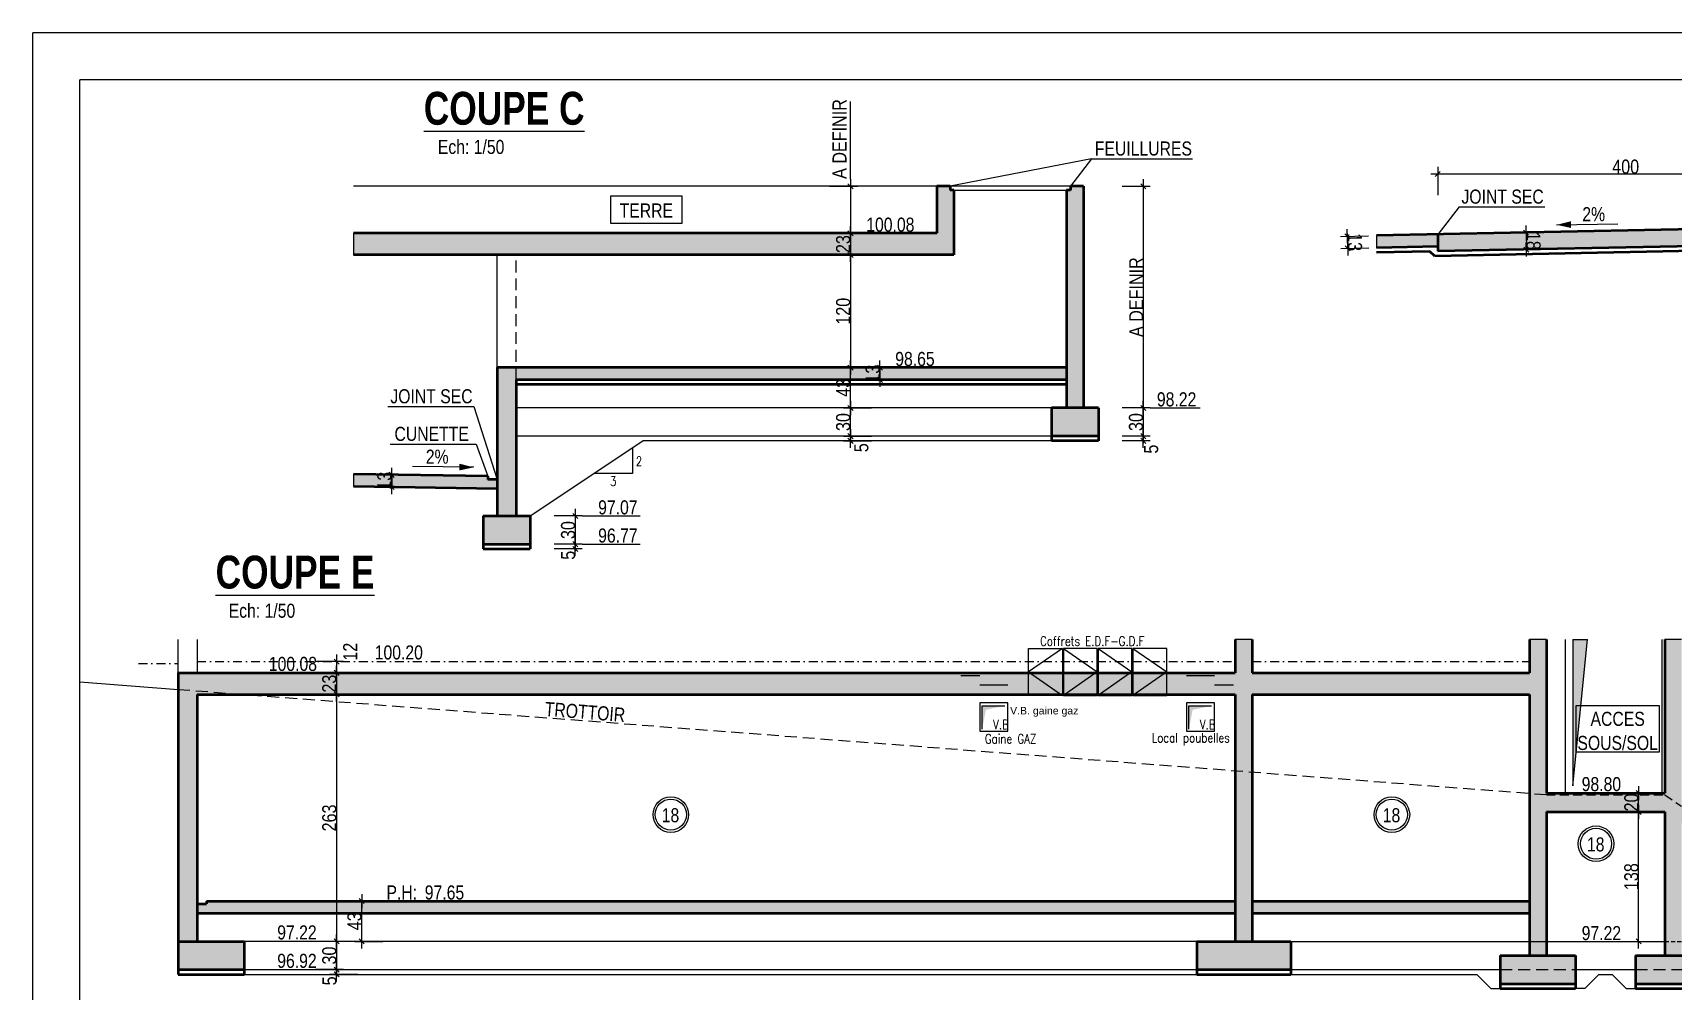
# Model space of a CAD drawing. Header units: centimetres. Extents: x 16433 to 114398, y -50094 to -12305.
# Drawn here: x 37832 to 39578, y -17877 to -16857 of the extents above; entities that cross this region are included whole.
import ezdxf
from ezdxf.enums import TextEntityAlignment as Align

# ---------------------------------------------------------------- set-up
doc = ezdxf.new("R2010")
doc.units = ezdxf.units.CM
doc.header["$LTSCALE"] = 0.5
doc.linetypes.add('CACHEX2', pattern=[19.05, 12.7, -6.35])
doc.linetypes.add('TIRETPT2', pattern=[12.7, 6.35, -3.175, 0, -3.175])
doc.layers.get('DEFPOINTS').update_dxf_attribs({"linetype": 'CONTINUOUS'})
for name, color, linetype in [('01_cote_gen', 4, 'CONTINUOUS'), ('01_linteaux', 2, 'CONTINUOUS'), ('01_poch_murs', 253, 'CONTINUOUS'), ('01_texte', 230, 'CONTINUOUS'), ('1TEXTE1', 7, 'CONTINUOUS'), ('3HACHURE_TEXTURE', 8, 'CONTINUOUS'), ('AA_COTES', 2, 'CONTINUOUS')]:
    doc.layers.add(name, color=color, linetype=linetype)
doc.layers.add('01_murs_coup', color=5, linetype='CONTINUOUS', lineweight=60)
doc.styles.add('51', font='arial.ttf', dxfattribs={"height": 10})
doc.styles.add('impact', font='impact.ttf')
doc.styles.add('MATTE_TXT', font='arial.ttf')
doc.styles.add('SIMPLEX1', font='SIMPLEX.shx', dxfattribs={"width": 0.8, "height": 10})
doc.styles.add('STYLE2', font='ARIALN.TTF')
doc.dimstyles.new('JB50', dxfattribs={"dimscale": 0.1, "dimtxt": 150, "dimasz": 15, "dimexe": 0.1, "dimexo": 0.1, "dimgap": 0.09, "dimtad": 1, "dimdec": 1, "dimdsep": 46, "dimtxsty": 'STYLE2', "dimblk1": 'BOND_G', "dimblk2": 'BOND_D', "dimsah": 1, "dimcen": 1.5, "dimdle": 0.01, "dimse1": 1, "dimse2": 1, "dimclrd": 4, "dimclre": 2, "dimclrt": 6, "dimazin": 2, "dimtfac": 2.333333, "dimtdec": 1, "dimtix": 1, "dimtmove": 2, "dimatfit": 3, "dimldrblk": 'BOND_G', "dimfxl": 1, "dimtolj": 1, "dimtzin": 0, "dimarcsym": 0})

# ---------------------------------------------------------------- blocks, each defined once
blk = doc.blocks.new('BOND_G')
at = {"layer": 'AA_COTES', "color": 0}
for p, q in [((0, -5), (0, 15)), ((5, 0), (-5, 0)), ((1.8, 1.8), (-1.8, -1.8))]:
    blk.add_line(p, q, dxfattribs=at)
blk = doc.blocks.new('BOND_D')
at = {"layer": 'AA_COTES', "color": 0}
for p, q in [((5, 0), (-5, 0)), ((-1.8, -1.8), (1.8, 1.8)), ((0, 5), (0, -15))]:
    blk.add_line(p, q, dxfattribs=at)
blk = doc.blocks.new('*D355')
at = {"layer": '01_cote_gen', "color": 4, "lineweight": -2, "transparency": 16777216}
blk.add_line((39329.1, -17007), (39726.1, -17007), dxfattribs=at)
at = {"layer": 'DEFPOINTS', "color": 0, "transparency": 16777216}
for p in [(39727.6, -17007), (39327.6, -17071.4), (39727.6, -17057.4)]:
    blk.add_point(p, dxfattribs=at)
at = {"layer": '01_cote_gen', "color": 4, "lineweight": -2, "transparency": 16777216, "xscale": 1.5, "yscale": 1.5, "zscale": 1.5, "rotation": 180}
blk.add_blockref('BOND_G', (39327.6, -17007), dxfattribs=at)
at = {"layer": '01_cote_gen', "color": 4, "lineweight": -2, "transparency": 16777216, "xscale": 1.5, "yscale": 1.5, "zscale": 1.5}
blk.add_blockref('BOND_D', (39727.6, -17007), dxfattribs=at)
at = {"layer": '01_cote_gen', "color": 6, "transparency": 16777216, "insert": (39527.6, -16999.3), "char_height": 15, "attachment_point": 5, "style": 'STYLE2'}
blk.add_mtext('\\A1;400', dxfattribs=at)
blk = doc.blocks.new('*D358')
at = {"layer": '01_cote_gen', "color": 4, "lineweight": -2, "transparency": 16777216}
for p, q in [((39231.5, -17071.8), (39231.5, -17070.3)), ((39231.5, -17073.3), (39231.8, -17086.3)), ((39231.8, -17087.8), (39231.8, -17089.3))]:
    blk.add_line(p, q, dxfattribs=at)
at = {"layer": 'DEFPOINTS', "color": 0, "transparency": 16777216}
for p in [(39286.1, -17072.2), (39231.8, -17086.3), (39286.4, -17085.2)]:
    blk.add_point(p, dxfattribs=at)
at = {"layer": '01_cote_gen', "color": 4, "lineweight": -2, "transparency": 16777216, "xscale": 1.5, "yscale": 1.5, "zscale": 1.5}
for name, p, rotation in [('BOND_G', (39231.5, -17073.3), 271.145762838193), ('BOND_D', (39231.8, -17086.3), 91.14576283819311)]:
    blk.add_blockref(name, p, dxfattribs=dict(at, rotation=rotation))
at = {"layer": '01_cote_gen', "color": 6, "transparency": 16777216, "insert": (39239.3, -17079.6), "char_height": 15, "attachment_point": 5, "rotation": 271.1458, "style": 'STYLE2'}
blk.add_mtext('\\A1;13', dxfattribs=at)
blk = doc.blocks.new('*D376')
at = {"layer": '01_cote_gen', "color": 4, "lineweight": -2, "transparency": 16777216}
blk.add_line((39421.6, -17071), (39421.9, -17086), dxfattribs=at)
at = {"layer": 'DEFPOINTS', "color": 0, "transparency": 16777216}
for p in [(39427.3, -17069.4), (39421.9, -17087.5), (39427.7, -17087.4)]:
    blk.add_point(p, dxfattribs=at)
at = {"layer": '01_cote_gen', "color": 4, "lineweight": -2, "transparency": 16777216, "xscale": 1.5, "yscale": 1.5, "zscale": 1.5}
for name, p, rotation in [('BOND_G', (39421.5, -17069.5), 91.14576283817694), ('BOND_D', (39421.9, -17087.5), 271.1457628381769)]:
    blk.add_blockref(name, p, dxfattribs=dict(at, rotation=rotation))
at = {"layer": '01_cote_gen', "color": 6, "transparency": 16777216, "insert": (39429.4, -17078.3), "char_height": 15, "attachment_point": 5, "rotation": 271.1458, "style": 'STYLE2'}
blk.add_mtext('\\A1;18', dxfattribs=at)
blk = doc.blocks.new('*D397')
at = {"layer": '01_cote_gen', "color": 4, "lineweight": -2, "transparency": 16777216}
blk.add_line((38155.7, -17539.7), (38155.7, -17559.7), dxfattribs=at)
at = {"layer": 'DEFPOINTS', "color": 0, "transparency": 16777216}
for p in [(38156.7, -17538.2), (38155.7, -17561.2), (38156.7, -17561.2)]:
    blk.add_point(p, dxfattribs=at)
at = {"layer": '01_cote_gen', "color": 4, "lineweight": -2, "transparency": 16777216, "xscale": 1.5, "yscale": 1.5, "zscale": 1.5}
for name, p, rotation in [('BOND_G', (38155.7, -17538.2), 90), ('BOND_D', (38155.7, -17561.2), 270)]:
    blk.add_blockref(name, p, dxfattribs=dict(at, rotation=rotation))
at = {"layer": '01_cote_gen', "color": 6, "transparency": 16777216, "insert": (38148, -17549.7), "char_height": 15, "attachment_point": 5, "rotation": 90, "style": 'STYLE2'}
blk.add_mtext('\\A1;23', dxfattribs=at)
blk = doc.blocks.new('*D398')
at = {"layer": '01_cote_gen', "color": 4, "lineweight": -2, "transparency": 16777216}
blk.add_line((38155.7, -17562.7), (38155.7, -17822.7), dxfattribs=at)
at = {"layer": 'DEFPOINTS', "color": 0, "transparency": 16777216}
for p in [(38177.3, -17561.2), (38155.7, -17824.2), (38165.2, -17824.2)]:
    blk.add_point(p, dxfattribs=at)
at = {"layer": '01_cote_gen', "color": 4, "lineweight": -2, "transparency": 16777216, "xscale": 1.5, "yscale": 1.5, "zscale": 1.5}
for name, p, rotation in [('BOND_G', (38155.7, -17561.2), 90), ('BOND_D', (38155.7, -17824.2), 270)]:
    blk.add_blockref(name, p, dxfattribs=dict(at, rotation=rotation))
at = {"layer": '01_cote_gen', "color": 6, "transparency": 16777216, "insert": (38148, -17692.7), "char_height": 15, "attachment_point": 5, "rotation": 90, "style": 'STYLE2'}
blk.add_mtext('\\A1;263', dxfattribs=at)
blk = doc.blocks.new('*D399')
at = {"layer": '01_cote_gen', "color": 4, "lineweight": -2, "transparency": 16777216}
blk.add_line((38155.7, -17825.7), (38155.7, -17852.7), dxfattribs=at)
at = {"layer": 'DEFPOINTS', "color": 0, "transparency": 16777216}
for p in [(38189.8, -17824.2), (38155.7, -17854.2), (38189.8, -17854.2)]:
    blk.add_point(p, dxfattribs=at)
at = {"layer": '01_cote_gen', "color": 4, "lineweight": -2, "transparency": 16777216, "xscale": 1.5, "yscale": 1.5, "zscale": 1.5}
for name, p, rotation in [('BOND_G', (38155.7, -17824.2), 90), ('BOND_D', (38155.7, -17854.2), 270)]:
    blk.add_blockref(name, p, dxfattribs=dict(at, rotation=rotation))
at = {"layer": '01_cote_gen', "color": 6, "transparency": 16777216, "insert": (38148, -17839.2), "char_height": 15, "attachment_point": 5, "rotation": 90, "style": 'STYLE2'}
blk.add_mtext('\\A1;30', dxfattribs=at)
blk = doc.blocks.new('*D400')
at = {"layer": '01_cote_gen', "color": 4, "lineweight": -2, "transparency": 16777216}
blk.add_line((38155.7, -17857.7), (38155.7, -17855.7), dxfattribs=at)
at = {"layer": 'DEFPOINTS', "color": 0, "transparency": 16777216}
for p in [(38155.7, -17854.2), (38180.8, -17854.2), (38180.8, -17859.2)]:
    blk.add_point(p, dxfattribs=at)
at = {"layer": '01_cote_gen', "color": 4, "lineweight": -2, "transparency": 16777216, "xscale": 1.5, "yscale": 1.5, "zscale": 1.5}
for name, p, rotation in [('BOND_D', (38155.7, -17854.2), 90), ('BOND_G', (38155.7, -17859.2), 270)]:
    blk.add_blockref(name, p, dxfattribs=dict(at, rotation=rotation))
at = {"layer": '01_cote_gen', "color": 6, "transparency": 16777216, "insert": (38148.1, -17866.2), "char_height": 15, "attachment_point": 5, "rotation": 90, "style": 'STYLE2'}
blk.add_mtext('\\A1;5', dxfattribs=at)
blk = doc.blocks.new('*D401')
at = {"layer": '01_cote_gen', "color": 4, "lineweight": -2, "transparency": 16777216}
blk.add_line((38155.7, -17527.7), (38155.7, -17536.7), dxfattribs=at)
at = {"layer": 'DEFPOINTS', "color": 0, "transparency": 16777216}
for p in [(38141.8, -17526.2), (38141.8, -17538.2), (38155.7, -17538.2)]:
    blk.add_point(p, dxfattribs=at)
at = {"layer": '01_cote_gen', "color": 4, "lineweight": -2, "transparency": 16777216, "xscale": 1.5, "yscale": 1.5, "zscale": 1.5}
for name, p, rotation in [('BOND_G', (38155.7, -17526.2), 90), ('BOND_D', (38155.7, -17538.2), 270)]:
    blk.add_blockref(name, p, dxfattribs=dict(at, rotation=rotation))
at = {"layer": '01_cote_gen', "color": 6, "transparency": 16777216, "insert": (38170.2, -17515.7), "char_height": 15, "attachment_point": 5, "rotation": 90, "style": 'STYLE2'}
blk.add_mtext('\\A1;12', dxfattribs=at)
blk = doc.blocks.new('*D402')
at = {"layer": '01_cote_gen', "color": 4, "lineweight": -2, "transparency": 16777216}
blk.add_line((38182.5, -17822.7), (38182.5, -17782.7), dxfattribs=at)
at = {"layer": 'DEFPOINTS', "color": 0, "transparency": 16777216}
for p in [(38182.5, -17781.2), (38185.8, -17781.2), (38185.8, -17824.2)]:
    blk.add_point(p, dxfattribs=at)
at = {"layer": '01_cote_gen', "color": 4, "lineweight": -2, "transparency": 16777216, "xscale": 1.5, "yscale": 1.5, "zscale": 1.5}
for name, p, rotation in [('BOND_D', (38182.5, -17781.2), 90), ('BOND_G', (38182.5, -17824.2), 270)]:
    blk.add_blockref(name, p, dxfattribs=dict(at, rotation=rotation))
at = {"layer": '01_cote_gen', "color": 6, "transparency": 16777216, "insert": (38174.8, -17802.7), "char_height": 15, "attachment_point": 5, "rotation": 90, "style": 'STYLE2'}
blk.add_mtext('\\A1;43', dxfattribs=at)
blk = doc.blocks.new('*D403')
at = {"layer": '01_cote_gen', "color": 4, "lineweight": -2, "transparency": 16777216}
blk.add_line((39541.4, -17822.7), (39541.4, -17687.7), dxfattribs=at)
at = {"layer": 'DEFPOINTS', "color": 0, "transparency": 16777216}
for p in [(39525.2, -17686.2), (39541.4, -17686.2), (39515.9, -17824.2)]:
    blk.add_point(p, dxfattribs=at)
at = {"layer": '01_cote_gen', "color": 4, "lineweight": -2, "transparency": 16777216, "xscale": 1.5, "yscale": 1.5, "zscale": 1.5}
for name, p, rotation in [('BOND_D', (39541.4, -17686.2), 90), ('BOND_G', (39541.4, -17824.2), 270)]:
    blk.add_blockref(name, p, dxfattribs=dict(at, rotation=rotation))
at = {"layer": '01_cote_gen', "color": 6, "transparency": 16777216, "insert": (39533.7, -17755.2), "char_height": 15, "attachment_point": 5, "rotation": 90, "style": 'STYLE2'}
blk.add_mtext('\\A1;138', dxfattribs=at)
blk = doc.blocks.new('*D404')
at = {"layer": '01_cote_gen', "color": 4, "lineweight": -2, "transparency": 16777216}
blk.add_line((39541.4, -17684.7), (39541.4, -17667.7), dxfattribs=at)
at = {"layer": 'DEFPOINTS', "color": 0, "transparency": 16777216}
for p in [(39541.4, -17666.2), (39563.9, -17666.2), (39563.9, -17686.2)]:
    blk.add_point(p, dxfattribs=at)
at = {"layer": '01_cote_gen', "color": 4, "lineweight": -2, "transparency": 16777216, "xscale": 1.5, "yscale": 1.5, "zscale": 1.5}
for name, p, rotation in [('BOND_D', (39541.4, -17666.2), 90), ('BOND_G', (39541.4, -17686.2), 270)]:
    blk.add_blockref(name, p, dxfattribs=dict(at, rotation=rotation))
at = {"layer": '01_cote_gen', "color": 6, "transparency": 16777216, "insert": (39533.7, -17676.2), "char_height": 15, "attachment_point": 5, "rotation": 90, "style": 'STYLE2'}
blk.add_mtext('\\A1;20', dxfattribs=at)
blk = doc.blocks.new('*D411')
at = {"layer": '01_cote_gen', "color": 4, "lineweight": -2, "transparency": 16777216}
for p, q in [((38214.4, -17327.4), (38214.2, -17340.3)), ((38214.4, -17325.9), (38214.4, -17324.4)), ((38214.1, -17341.8), (38214.1, -17343.3))]:
    blk.add_line(p, q, dxfattribs=at)
at = {"layer": 'DEFPOINTS', "color": 0, "transparency": 16777216}
for p in [(38209.7, -17327.3), (38209.5, -17340.3), (38214.2, -17340.3)]:
    blk.add_point(p, dxfattribs=at)
at = {"layer": '01_cote_gen', "color": 4, "lineweight": -2, "transparency": 16777216, "xscale": 1.5, "yscale": 1.5, "zscale": 1.5}
for name, p, rotation in [('BOND_D', (38214.2, -17340.3), 89.0972321282251), ('BOND_G', (38214.4, -17327.4), 269.0972321282251)]:
    blk.add_blockref(name, p, dxfattribs=dict(at, rotation=rotation))
at = {"layer": '01_cote_gen', "color": 6, "transparency": 16777216, "insert": (38206.6, -17333.7), "char_height": 15, "attachment_point": 5, "rotation": 89.0972, "style": 'STYLE2'}
blk.add_mtext('\\A1;13', dxfattribs=at)
blk = doc.blocks.new('*D412')
at = {"layer": '01_cote_gen', "color": 4, "lineweight": -2, "transparency": 16777216}
blk.add_line((38409.7, -17372.7), (38409.7, -17399.7), dxfattribs=at)
at = {"layer": 'DEFPOINTS', "color": 0, "transparency": 16777216}
for p in [(38361.6, -17371.2), (38361.6, -17401.2), (38409.7, -17401.2)]:
    blk.add_point(p, dxfattribs=at)
at = {"layer": '01_cote_gen', "color": 4, "lineweight": -2, "transparency": 16777216, "xscale": 1.5, "yscale": 1.5, "zscale": 1.5}
for name, p, rotation in [('BOND_G', (38409.7, -17371.2), 90), ('BOND_D', (38409.7, -17401.2), 270)]:
    blk.add_blockref(name, p, dxfattribs=dict(at, rotation=rotation))
at = {"layer": '01_cote_gen', "color": 6, "transparency": 16777216, "insert": (38402.1, -17386.2), "char_height": 15, "attachment_point": 5, "rotation": 90, "style": 'STYLE2'}
blk.add_mtext('\\A1;30', dxfattribs=at)
blk = doc.blocks.new('*D413')
at = {"layer": '01_cote_gen', "color": 4, "lineweight": -2, "transparency": 16777216}
blk.add_line((38409.7, -17402.7), (38409.7, -17404.7), dxfattribs=at)
at = {"layer": 'DEFPOINTS', "color": 0, "transparency": 16777216}
for p in [(38349, -17401.2), (38349, -17406.2), (38409.7, -17406.2)]:
    blk.add_point(p, dxfattribs=at)
at = {"layer": '01_cote_gen', "color": 4, "lineweight": -2, "transparency": 16777216, "xscale": 1.5, "yscale": 1.5, "zscale": 1.5}
for name, p, rotation in [('BOND_G', (38409.7, -17401.2), 90), ('BOND_D', (38409.7, -17406.2), 270)]:
    blk.add_blockref(name, p, dxfattribs=dict(at, rotation=rotation))
at = {"layer": '01_cote_gen', "color": 6, "transparency": 16777216, "insert": (38402.1, -17413), "char_height": 15, "attachment_point": 5, "rotation": 90, "style": 'STYLE2'}
blk.add_mtext('\\A1;5', dxfattribs=at)
blk = doc.blocks.new('*D414')
at = {"layer": '01_cote_gen', "color": 4, "lineweight": -2, "transparency": 16777216}
blk.add_line((38702.6, -17021.7), (38702.6, -17068.7), dxfattribs=at)
at = {"layer": 'DEFPOINTS', "color": 0, "transparency": 16777216}
for p in [(38746.4, -17020.2), (38702.6, -17070.2), (38746.4, -17070.2)]:
    blk.add_point(p, dxfattribs=at)
at = {"layer": '01_cote_gen', "color": 4, "lineweight": -2, "transparency": 16777216, "xscale": 1.5, "yscale": 1.5, "zscale": 1.5}
for name, p, rotation in [('BOND_G', (38702.6, -17020.2), 90), ('BOND_D', (38702.6, -17070.2), 270)]:
    blk.add_blockref(name, p, dxfattribs=dict(at, rotation=rotation))
at = {"layer": '01_cote_gen', "color": 6, "transparency": 16777216, "insert": (38690.9, -16969.8), "char_height": 15, "attachment_point": 5, "rotation": 90, "style": 'STYLE2'}
blk.add_mtext('\\A1;A DEFINIR', dxfattribs=at)
blk = doc.blocks.new('*D415')
at = {"layer": '01_cote_gen', "color": 4, "lineweight": -2, "transparency": 16777216}
blk.add_line((38702.6, -17071.7), (38702.6, -17091.7), dxfattribs=at)
at = {"layer": 'DEFPOINTS', "color": 0, "transparency": 16777216}
for p in [(38698.3, -17070.2), (38698.3, -17093.2), (38702.6, -17093.2)]:
    blk.add_point(p, dxfattribs=at)
at = {"layer": '01_cote_gen', "color": 4, "lineweight": -2, "transparency": 16777216, "xscale": 1.5, "yscale": 1.5, "zscale": 1.5}
for name, p, rotation in [('BOND_G', (38702.6, -17070.2), 90), ('BOND_D', (38702.6, -17093.2), 270)]:
    blk.add_blockref(name, p, dxfattribs=dict(at, rotation=rotation))
at = {"layer": '01_cote_gen', "color": 6, "transparency": 16777216, "insert": (38694.9, -17081.7), "char_height": 15, "attachment_point": 5, "rotation": 90, "style": 'STYLE2'}
blk.add_mtext('\\A1;23', dxfattribs=at)
blk = doc.blocks.new('*D416')
at = {"layer": '01_cote_gen', "color": 4, "lineweight": -2, "transparency": 16777216}
blk.add_line((38702.6, -17094.7), (38702.6, -17211.7), dxfattribs=at)
at = {"layer": 'DEFPOINTS', "color": 0, "transparency": 16777216}
for p in [(38686.3, -17093.2), (38698.3, -17213.2), (38702.6, -17213.2)]:
    blk.add_point(p, dxfattribs=at)
at = {"layer": '01_cote_gen', "color": 4, "lineweight": -2, "transparency": 16777216, "xscale": 1.5, "yscale": 1.5, "zscale": 1.5}
for name, p, rotation in [('BOND_G', (38702.6, -17093.2), 90), ('BOND_D', (38702.6, -17213.2), 270)]:
    blk.add_blockref(name, p, dxfattribs=dict(at, rotation=rotation))
at = {"layer": '01_cote_gen', "color": 6, "transparency": 16777216, "insert": (38694.9, -17153.2), "char_height": 15, "attachment_point": 5, "rotation": 90, "style": 'STYLE2'}
blk.add_mtext('\\A1;120', dxfattribs=at)
blk = doc.blocks.new('*D417')
at = {"layer": '01_cote_gen', "color": 4, "lineweight": -2, "transparency": 16777216}
for p, q in [((38733.9, -17211.7), (38733.9, -17210.2)), ((38733.9, -17213.2), (38733.9, -17226.2)), ((38733.9, -17227.7), (38733.9, -17229.2))]:
    blk.add_line(p, q, dxfattribs=at)
at = {"layer": 'DEFPOINTS', "color": 0, "transparency": 16777216}
for p in [(38711.4, -17213.2), (38711.4, -17226.2), (38733.9, -17226.2)]:
    blk.add_point(p, dxfattribs=at)
at = {"layer": '01_cote_gen', "color": 4, "lineweight": -2, "transparency": 16777216, "xscale": 1.5, "yscale": 1.5, "zscale": 1.5}
for name, p, rotation in [('BOND_G', (38733.9, -17213.2), 270), ('BOND_D', (38733.9, -17226.2), 90)]:
    blk.add_blockref(name, p, dxfattribs=dict(at, rotation=rotation))
at = {"layer": '01_cote_gen', "color": 6, "transparency": 16777216, "insert": (38726.3, -17219.7), "char_height": 15, "attachment_point": 5, "rotation": 90, "style": 'STYLE2'}
blk.add_mtext('\\A1;13', dxfattribs=at)
blk = doc.blocks.new('*D418')
at = {"layer": '01_cote_gen', "color": 4, "lineweight": -2, "transparency": 16777216}
blk.add_line((39014.2, -17021.7), (39014.2, -17254.7), dxfattribs=at)
at = {"layer": 'DEFPOINTS', "color": 0, "transparency": 16777216}
for p in [(38950.6, -17020.2), (38950.6, -17256.2), (39014.2, -17256.2)]:
    blk.add_point(p, dxfattribs=at)
at = {"layer": '01_cote_gen', "color": 4, "lineweight": -2, "transparency": 16777216, "xscale": 1.5, "yscale": 1.5, "zscale": 1.5}
for name, p, rotation in [('BOND_G', (39014.2, -17020.2), 90), ('BOND_D', (39014.2, -17256.2), 270)]:
    blk.add_blockref(name, p, dxfattribs=dict(at, rotation=rotation))
at = {"layer": '01_cote_gen', "color": 6, "transparency": 16777216, "insert": (39006.7, -17138.2), "char_height": 15, "attachment_point": 5, "rotation": 90, "style": 'STYLE2'}
blk.add_mtext('\\A1;A DEFINIR', dxfattribs=at)
blk = doc.blocks.new('*D470')
at = {"layer": '01_poch_murs', "color": 4, "lineweight": -2, "transparency": 16777216}
blk.add_line((38702.6, -17284.7), (38702.6, -17257.7), dxfattribs=at)
at = {"layer": 'DEFPOINTS', "color": 0, "transparency": 16777216}
for p in [(38702.6, -17256.2), (38710.9, -17256.2), (38710.9, -17286.2)]:
    blk.add_point(p, dxfattribs=at)
at = {"layer": '01_poch_murs', "color": 4, "lineweight": -2, "transparency": 16777216, "xscale": 1.5, "yscale": 1.5, "zscale": 1.5}
for name, p, rotation in [('BOND_D', (38702.6, -17256.2), 90), ('BOND_G', (38702.6, -17286.2), 270)]:
    blk.add_blockref(name, p, dxfattribs=dict(at, rotation=rotation))
at = {"layer": '01_poch_murs', "color": 6, "transparency": 16777216, "insert": (38694.9, -17271.2), "char_height": 15, "attachment_point": 5, "rotation": 90, "style": 'STYLE2'}
blk.add_mtext('\\A1;30', dxfattribs=at)
blk = doc.blocks.new('*D471')
at = {"layer": '01_poch_murs', "color": 4, "lineweight": -2, "transparency": 16777216}
blk.add_line((38702.6, -17254.7), (38702.6, -17214.7), dxfattribs=at)
at = {"layer": 'DEFPOINTS', "color": 0, "transparency": 16777216}
for p in [(38702.6, -17213.2), (38713.4, -17213.2), (38710.1, -17256.2)]:
    blk.add_point(p, dxfattribs=at)
at = {"layer": '01_poch_murs', "color": 4, "lineweight": -2, "transparency": 16777216, "xscale": 1.5, "yscale": 1.5, "zscale": 1.5}
for name, p, rotation in [('BOND_D', (38702.6, -17213.2), 90), ('BOND_G', (38702.6, -17256.2), 270)]:
    blk.add_blockref(name, p, dxfattribs=dict(at, rotation=rotation))
at = {"layer": '01_poch_murs', "color": 6, "transparency": 16777216, "insert": (38694.9, -17234.7), "char_height": 15, "attachment_point": 5, "rotation": 90, "style": 'STYLE2'}
blk.add_mtext('\\A1;43', dxfattribs=at)
blk = doc.blocks.new('*D472')
at = {"layer": '01_poch_murs', "color": 4, "lineweight": -2, "transparency": 16777216}
blk.add_line((38702.6, -17289.7), (38702.6, -17287.7), dxfattribs=at)
at = {"layer": 'DEFPOINTS', "color": 0, "transparency": 16777216}
for p in [(38702.6, -17286.2), (38710.1, -17286.2), (38710.2, -17291.2)]:
    blk.add_point(p, dxfattribs=at)
at = {"layer": '01_poch_murs', "color": 4, "lineweight": -2, "transparency": 16777216, "xscale": 1.5, "yscale": 1.5, "zscale": 1.5}
for name, p, rotation in [('BOND_D', (38702.6, -17286.2), 90), ('BOND_G', (38702.6, -17291.2), 270)]:
    blk.add_blockref(name, p, dxfattribs=dict(at, rotation=rotation))
at = {"layer": '01_poch_murs', "color": 6, "transparency": 16777216, "insert": (38714.2, -17298.5), "char_height": 15, "attachment_point": 5, "rotation": 90, "style": 'STYLE2'}
blk.add_mtext('\\A1;5', dxfattribs=at)
blk = doc.blocks.new('*D473')
at = {"layer": '01_poch_murs', "color": 4, "lineweight": -2, "transparency": 16777216}
blk.add_line((39014.2, -17257.7), (39014.2, -17284.7), dxfattribs=at)
at = {"layer": 'DEFPOINTS', "color": 0, "transparency": 16777216}
for p in [(38991.7, -17256.2), (38966.6, -17286.2), (39014.2, -17286.2)]:
    blk.add_point(p, dxfattribs=at)
at = {"layer": '01_poch_murs', "color": 4, "lineweight": -2, "transparency": 16777216, "xscale": 1.5, "yscale": 1.5, "zscale": 1.5}
for name, p, rotation in [('BOND_G', (39014.2, -17256.2), 90), ('BOND_D', (39014.2, -17286.2), 270)]:
    blk.add_blockref(name, p, dxfattribs=dict(at, rotation=rotation))
at = {"layer": '01_poch_murs', "color": 6, "transparency": 16777216, "insert": (39006.5, -17271.2), "char_height": 15, "attachment_point": 5, "rotation": 90, "style": 'STYLE2'}
blk.add_mtext('\\A1;30', dxfattribs=at)
blk = doc.blocks.new('*D474')
at = {"layer": '01_poch_murs', "color": 4, "lineweight": -2, "transparency": 16777216}
blk.add_line((39014.2, -17287.7), (39014.2, -17289.7), dxfattribs=at)
at = {"layer": 'DEFPOINTS', "color": 0, "transparency": 16777216}
for p in [(38966.6, -17286.2), (38966.6, -17291.2), (39014.2, -17291.2)]:
    blk.add_point(p, dxfattribs=at)
at = {"layer": '01_poch_murs', "color": 4, "lineweight": -2, "transparency": 16777216, "xscale": 1.5, "yscale": 1.5, "zscale": 1.5}
for name, p, rotation in [('BOND_G', (39014.2, -17286.2), 90), ('BOND_D', (39014.2, -17291.2), 270)]:
    blk.add_blockref(name, p, dxfattribs=dict(at, rotation=rotation))
at = {"layer": '01_poch_murs', "color": 6, "transparency": 16777216, "insert": (39022.6, -17300), "char_height": 15, "attachment_point": 5, "rotation": 90, "style": 'STYLE2'}
blk.add_mtext('\\A1;5', dxfattribs=at)

msp = doc.modelspace()

# ---------------------------------------------------------------- hatches: boundary and pattern name
at = {"layer": '01_poch_murs'}
h = msp.add_hatch(color=256, dxfattribs=at)
h.dxf.hatch_style = 1
h.paths.add_polyline_path([(38812.639, -17024.162), (38808.639, -17024.162), (38808.639, -17020.162), (38794.639, -17020.162), (38794.639, -17070.162), (38173.675, -17070.162), (38173.675, -17093.162), (38812.639, -17093.162)])
h.paths.add_polyline_path([(38932.639, -17213.162), (38346.639, -17213.162), (38346.639, -17226.162), (38932.639, -17226.162)])
h.paths.add_polyline_path([(38950.639, -17020.162), (38936.639, -17020.162), (38936.639, -17024.162), (38932.639, -17024.162), (38932.639, -17256.162), (38950.639, -17256.162)])
h.paths.add_polyline_path([(38966.639, -17256.162), (38916.639, -17256.162), (38916.639, -17286.162), (38966.639, -17286.162)])
h.paths.add_polyline_path([(38346.639, -17226.162), (38346.639, -17213.162), (38326.639, -17213.162), (38326.639, -17371.162), (38346.639, -17371.162)])
h.paths.add_polyline_path([(38361.639, -17371.162), (38311.639, -17371.162), (38311.639, -17401.162), (38361.639, -17401.162)])
h.paths.add_polyline_path([(38326.639, -17332.162), (38316.639, -17332.162), (38316.639, -17328.962), (38173.675, -17326.709), (38173.675, -17339.711), (38326.639, -17342.121)])
h.paths.add_polyline_path([(38221.914, -17347.79), (38222.333, -17321.18), (38191.109, -17320.688), (38190.69, -17347.298)], flags=9)
h = msp.add_hatch(color=256, dxfattribs=at)
h.dxf.hatch_style = 1
h.paths.add_polyline_path([(39327.649, -17071.356), (39262.267, -17072.663), (39262.527, -17085.661), (39327.649, -17084.358)])
h.paths.add_polyline_path([(39692.649, -17068.056), (39688.649, -17068.136), (39688.649, -17064.136), (39327.649, -17071.356), (39327.649, -17084.358), (39327.649, -17089.356), (39677.649, -17082.356), (39677.649, -17099.06), (39727.649, -17099.06), (39727.649, -17263.356), (39697.649, -17263.356), (39697.649, -17293.356), (40578.649, -17293.356), (40578.649, -17263.356), (40548.649, -17263.356), (40548.649, -17067.006), (40948.649, -17060.015), (40948.649, -17042.015), (40487.649, -17050.072), (40487.649, -17054.142), (40483.649, -17054.142), (40483.649, -17068.142), (40528.649, -17067.356), (40528.649, -17263.356), (39747.649, -17263.356), (39747.649, -17081.006), (40383.649, -17069.89), (40383.649, -17055.89), (40379.649, -17055.89), (40379.649, -17051.96), (39727.649, -17063.356), (39716.649, -17063.576), (39716.649, -17067.576), (39712.649, -17067.656), (39712.649, -17084.06), (39692.649, -17084.06)])
h = msp.add_hatch(color=256, dxfattribs=at)
h.dxf.hatch_style = 1
h.paths.add_polyline_path([(39443.157, -17502.766), (39425.157, -17502.766), (39425.157, -17538.205), (39130.157, -17538.205), (39130.157, -17502.766), (39112.157, -17502.766), (39112.157, -17538.205), (37987.157, -17538.205), (37987.157, -17824.205), (38007.157, -17824.205), (38007.157, -17561.205), (39112.157, -17561.205), (39112.157, -17824.205), (39130.157, -17824.205), (39130.157, -17561.205), (39425.157, -17561.205), (39425.157, -17839.205), (39443.157, -17839.205), (39443.157, -17686.205), (39569.157, -17686.205), (39569.157, -17839.205), (39587.157, -17839.205), (39587.157, -17502.766), (39569.157, -17502.766), (39569.157, -17666.205), (39443.157, -17666.205)])
h.paths.add_polyline_path([(39112.157, -17781.205), (38017.157, -17781.205), (38017.157, -17784.205), (38007.157, -17784.205), (38007.157, -17794.205), (39112.157, -17794.205)], flags=17)
h.paths.add_polyline_path([(38057.157, -17824.205), (37987.157, -17824.205), (37987.157, -17854.205), (38057.157, -17854.205)])
h.paths.add_polyline_path([(39171.157, -17824.205), (39071.157, -17824.205), (39071.157, -17854.205), (39171.157, -17854.205)])
h.paths.add_polyline_path([(39425.157, -17781.205), (39130.157, -17781.205), (39130.157, -17794.205), (39425.157, -17794.205)], flags=17)
h.paths.add_polyline_path([(39977.157, -17680.205), (39587.157, -17680.205), (39587.157, -17698.205), (39977.157, -17698.205)])
h.paths.add_polyline_path([(39997.157, -17766.205), (39927.157, -17766.205), (39927.157, -17796.205), (39997.157, -17796.205)])
h.paths.add_polyline_path([(39997.157, -17502.766), (39977.157, -17502.766), (39977.157, -17766.205), (39997.157, -17766.205)])
h.paths.add_polyline_path([(39618.157, -17839.205), (39538.157, -17839.205), (39538.157, -17869.205), (39618.157, -17869.205)])
h.paths.add_polyline_path([(39474.157, -17839.205), (39394.157, -17839.205), (39394.157, -17869.205), (39474.157, -17869.205)])

# ---------------------------------------------------------------- linework, layer by layer
at = {"layer": '01_cote_gen'}
for p, q in [((47895.797, -16856.715), (37832.394, -16856.715)), ((37832.394, -19571.715), (37832.394, -16856.715)), ((39425.157, -17824.205), (39443.157, -17824.205))]:
    msp.add_line(p, q, dxfattribs=at)
at = {"layer": '01_linteaux'}
for p, q in [((38794.639, -17020.162), (38173.675, -17020.162)), ((38936.639, -17020.162), (38808.639, -17020.162)), ((38812.639, -17024.162), (38932.639, -17024.162)), ((38326.639, -17213.162), (38326.639, -17093.162)), ((38916.639, -17256.162), (38346.639, -17256.162)), ((38916.639, -17286.162), (38346.639, -17286.162)), ((38361.639, -17371.162), (38481.639, -17291.162)), ((38916.639, -17291.162), (38481.639, -17291.162)), ((37987.157, -17538.205), (37987.157, -17502.766)), ((38007.157, -17502.766), (38007.157, -17538.205)), ((39463.157, -17502.766), (39463.157, -17666.205)), ((39566.157, -17502.766), (39566.157, -17666.205)), ((38892.157, -17512.205), (38928.157, -17512.205)), ((38892.157, -17562.205), (38892.157, -17512.205)), ((38928.157, -17512.205), (38892.157, -17537.205)), ((38928.157, -17512.205), (38928.157, -17562.205)), ((38965.157, -17512.205), (38929.157, -17512.205)), ((38929.157, -17512.205), (38929.157, -17562.205)), ((38929.157, -17512.205), (38965.157, -17537.205)), ((38965.157, -17562.205), (38965.157, -17512.205)), ((39002.157, -17512.205), (38966.157, -17512.205)), ((38966.157, -17512.205), (38966.157, -17562.205)), ((38966.157, -17512.205), (39002.157, -17537.205)), ((39002.157, -17562.205), (39002.157, -17512.205)), ((39039.157, -17512.205), (39003.157, -17512.205)), ((39003.157, -17512.205), (39003.157, -17562.205)), ((39003.157, -17512.205), (39039.157, -17537.205)), ((39039.157, -17562.205), (39039.157, -17512.205)), ((38892.157, -17537.205), (38928.157, -17562.205)), ((38965.157, -17537.205), (38929.157, -17562.205)), ((39002.157, -17537.205), (38966.157, -17562.205)), ((39039.157, -17537.205), (39003.157, -17562.205)), ((37987.157, -17556.142), (37882.394, -17548.079)), ((38928.157, -17562.205), (38892.157, -17562.205)), ((38929.157, -17562.205), (38965.157, -17562.205)), ((38966.157, -17562.205), (39002.157, -17562.205)), ((39003.157, -17562.205), (39039.157, -17562.205)), ((38870.157, -17570.205), (38840.157, -17570.205)), ((38840.157, -17570.205), (38840.157, -17600.205)), ((38870.157, -17600.205), (38870.157, -17570.205)), ((39090.157, -17570.205), (39060.157, -17570.205)), ((39060.157, -17570.205), (39060.157, -17600.205)), ((39090.157, -17600.205), (39090.157, -17570.205)), ((38840.157, -17600.205), (38870.157, -17600.205)), ((39060.157, -17600.205), (39090.157, -17600.205)), ((39071.157, -17824.205), (38057.157, -17824.205)), ((39171.157, -17824.205), (39425.157, -17824.205)), ((39443.157, -17824.205), (39569.157, -17824.205)), ((38057.157, -17854.205), (39071.157, -17854.205)), ((39171.157, -17854.205), (39394.157, -17854.205)), ((39474.157, -17854.205), (39538.157, -17854.205)), ((38057.157, -17859.205), (39071.157, -17859.205)), ((39171.157, -17859.205), (39369.157, -17859.205)), ((39384.157, -17874.205), (39369.157, -17859.205)), ((39384.157, -17874.205), (39394.157, -17874.205)), ((39484.157, -17874.205), (39474.157, -17874.205)), ((39484.157, -17874.205), (39499.157, -17859.205)), ((39499.157, -17859.205), (39513.157, -17859.205)), ((39528.157, -17874.205), (39513.157, -17859.205)), ((39528.157, -17874.205), (39538.157, -17874.205))]:
    msp.add_line(p, q, dxfattribs=at)
at = {"layer": '01_linteaux', "linetype": 'CACHEX2', "ltscale": 2}
for p, q in [((38346.639, -17226.162), (38346.639, -17093.162)), ((39443.157, -17668.205), (37987.157, -17556.142)), ((39394.157, -17854.205), (39474.157, -17854.205)), ((39538.157, -17854.205), (39618.157, -17854.205))]:
    msp.add_line(p, q, dxfattribs=at)
at = {"layer": '01_linteaux', "linetype": 'TIRETPT2', "ltscale": 3}
for p, q in [((38007.157, -17526.205), (39112.157, -17526.205)), ((39130.157, -17526.205), (39425.157, -17526.205)), ((37944.762, -17528.205), (37987.157, -17528.205))]:
    msp.add_line(p, q, dxfattribs=at)
at = {"layer": '01_linteaux', "linetype": 'CACHEX2', "ltscale": 1.5}
for p, q in [((39443.157, -17668.205), (39569.157, -17668.205)), ((39569.157, -17668.205), (39587.157, -17680.205))]:
    msp.add_line(p, q, dxfattribs=at)
at = {"layer": '01_linteaux', "linetype": 'CACHEX2', "ltscale": 0.7}
msp.add_line((39569.157, -17824.205), (39587.157, -17824.205), dxfattribs=at)
at = {"layer": '01_murs_coup', "linetype": 'Continuous', "lineweight": 50}
for p, q in [((38794.639, -17020.162), (38794.639, -17070.162)), ((38808.639, -17020.162), (38794.639, -17020.162)), ((38808.639, -17020.162), (38808.639, -17024.162)), ((38936.639, -17020.162), (38936.639, -17024.162)), ((38950.639, -17020.162), (38936.639, -17020.162)), ((38950.639, -17020.162), (38950.639, -17256.162)), ((38812.639, -17024.162), (38808.639, -17024.162)), ((38812.639, -17024.162), (38812.639, -17093.162)), ((38932.639, -17024.162), (38932.639, -17256.162)), ((38936.639, -17024.162), (38932.639, -17024.162)), ((38794.639, -17070.162), (38173.675, -17070.162)), ((39688.649, -17064.136), (39262.267, -17072.663)), ((39327.649, -17071.356), (39327.649, -17089.356)), ((39327.649, -17084.358), (39262.267, -17085.666)), ((39319.064, -17089.531), (39262.367, -17090.665)), ((39324.557, -17094.418), (39319.064, -17089.531)), ((39661.619, -17087.677), (39324.557, -17094.418)), ((39677.649, -17082.356), (39327.649, -17089.356)), ((38812.639, -17093.162), (38173.675, -17093.162)), ((38326.639, -17213.162), (38326.639, -17371.162)), ((38932.639, -17213.162), (38326.639, -17213.162)), ((38346.639, -17226.162), (38346.639, -17371.162)), ((38932.639, -17226.162), (38346.639, -17226.162)), ((38932.639, -17231.162), (38346.639, -17231.162)), ((38916.639, -17256.162), (38916.639, -17291.162)), ((38966.639, -17256.162), (38916.639, -17256.162)), ((38966.639, -17256.162), (38966.639, -17291.162)), ((38966.639, -17286.162), (38916.639, -17286.162)), ((38966.639, -17291.162), (38916.639, -17291.162)), ((38316.639, -17328.962), (38173.675, -17326.709)), ((38316.639, -17328.962), (38316.639, -17332.162)), ((38326.639, -17332.162), (38316.639, -17332.162)), ((38326.639, -17342.121), (38173.675, -17339.711)), ((38311.639, -17371.162), (38311.639, -17406.162)), ((38311.639, -17371.162), (38361.639, -17371.162)), ((38361.639, -17371.162), (38361.639, -17406.162)), ((38311.639, -17401.162), (38361.639, -17401.162)), ((38311.639, -17406.162), (38361.639, -17406.162)), ((39112.157, -17502.766), (39112.157, -17538.205)), ((39130.157, -17502.766), (39130.157, -17538.205)), ((39425.157, -17502.766), (39425.157, -17538.205)), ((39443.157, -17502.766), (39443.157, -17666.205)), ((39569.157, -17502.766), (39569.157, -17666.205)), ((37987.157, -17538.205), (37987.157, -17859.205)), ((37987.157, -17538.205), (39112.157, -17538.205)), ((39130.157, -17538.205), (39425.157, -17538.205)), ((38007.157, -17561.205), (39112.157, -17561.205)), ((38007.157, -17561.205), (38007.157, -17824.205)), ((39112.157, -17561.205), (39112.157, -17824.205)), ((39130.157, -17561.205), (39130.157, -17824.205)), ((39130.157, -17561.205), (39425.157, -17561.205)), ((39425.157, -17561.205), (39425.157, -17839.205)), ((39443.157, -17666.205), (39569.157, -17666.205)), ((39443.157, -17686.205), (39569.157, -17686.205)), ((39443.157, -17686.205), (39443.157, -17839.205)), ((39569.157, -17686.205), (39569.157, -17839.205)), ((38007.157, -17784.205), (38017.157, -17784.205)), ((38017.157, -17781.205), (39112.157, -17781.205)), ((38017.157, -17781.205), (38017.157, -17784.205)), ((39130.157, -17781.205), (39425.157, -17781.205)), ((38007.157, -17794.205), (39112.157, -17794.205)), ((39130.157, -17794.205), (39425.157, -17794.205)), ((37987.157, -17824.205), (38057.157, -17824.205)), ((38057.157, -17824.205), (38057.157, -17859.205)), ((39071.157, -17824.205), (39171.157, -17824.205)), ((39071.157, -17824.205), (39071.157, -17859.205)), ((39171.157, -17824.205), (39171.157, -17859.205)), ((39394.157, -17839.205), (39474.157, -17839.205)), ((39394.157, -17839.205), (39394.157, -17874.205)), ((39474.157, -17839.205), (39474.157, -17874.205)), ((39538.157, -17839.205), (39538.157, -17874.205)), ((39538.157, -17839.205), (39618.157, -17839.205)), ((37987.157, -17854.205), (38057.157, -17854.205)), ((39071.157, -17854.205), (39171.157, -17854.205)), ((37987.157, -17859.205), (38057.157, -17859.205)), ((39071.157, -17859.205), (39171.157, -17859.205)), ((39394.157, -17869.205), (39474.157, -17869.205)), ((39394.157, -17874.205), (39474.157, -17874.205)), ((39538.157, -17869.205), (39618.157, -17869.205)), ((39538.157, -17874.205), (39618.157, -17874.205))]:
    msp.add_line(p, q, dxfattribs=at)
at = {"layer": '01_poch_murs'}
for p, q in [((38173.675, -17070.162), (38173.675, -17093.162)), ((39262.267, -17072.663), (39262.527, -17085.661)), ((38173.675, -17326.709), (38173.675, -17339.711)), ((39130.157, -17502.766), (39112.157, -17502.766)), ((39443.157, -17502.766), (39425.157, -17502.766)), ((39471.266, -17502.554), (39471.266, -17658.382)), ((39471.266, -17658.382), (39486.983, -17502.554)), ((39471.266, -17502.554), (39486.983, -17502.554)), ((39587.157, -17502.766), (39569.157, -17502.766)), ((38842.708, -17598.119), (38842.708, -17573.268)), ((38842.708, -17573.268), (38866.85, -17573.268)), ((39062.708, -17598.119), (39062.708, -17573.268)), ((39062.708, -17573.268), (39086.85, -17573.268))]:
    msp.add_line(p, q, dxfattribs=at)
for points in [[(39471.266, -17502.554), (39486.983, -17502.554), (39471.266, -17658.382)], [(38842.708, -17598.119), (38842.708, -17573.268), (38846.713, -17577.549)], [(38842.708, -17573.268), (38866.85, -17573.268), (38846.713, -17577.549)], [(39062.708, -17598.119), (39062.708, -17573.268), (39066.713, -17577.549)], [(39062.708, -17573.268), (39086.85, -17573.268), (39066.713, -17577.549)]]:
    msp.add_solid(points, dxfattribs=at)
at = {"layer": '01_texte'}
for p, q in [((47845.797, -16906.715), (37882.394, -16906.715)), ((37882.394, -19571.715), (37882.394, -16906.715)), ((38702.581, -17012.662), (38702.581, -16930.027)), ((38959.217, -16990.774), (38808.639, -17020.162)), ((38959.217, -16990.774), (38936.639, -17020.162)), ((38959.217, -16990.774), (39066.437, -16990.774)), ((39350.227, -17041.967), (39327.649, -17071.356)), ((39350.227, -17041.967), (39441.572, -17041.967)), ((39454.122, -17061.185), (39519.36, -17060.157)), ((38210.296, -17254.542), (38301.642, -17254.542)), ((38301.642, -17254.542), (38326.639, -17332.162)), ((39021.676, -17256.162), (39074.886, -17256.162)), ((38212.825, -17294.587), (38304.17, -17294.587)), ((38304.17, -17294.587), (38316.639, -17328.962)), ((38470.745, -17298.425), (38470.745, -17326.028)), ((38301.663, -17319.368), (38236.425, -17318.34)), ((38470.745, -17326.028), (38429.341, -17326.028)), ((38417.218, -17371.162), (38478.826, -17371.162)), ((38417.218, -17401.162), (38478.826, -17401.162))]:
    msp.add_line(p, q, dxfattribs=at)
for points in [[(38447.41, -17030.175), (38523.104, -17030.175), (38523.104, -17059.853), (38447.41, -17059.853)], [(39474.775, -17572.876), (39563.374, -17572.876), (39563.374, -17622.826), (39474.775, -17622.826)]]:
    msp.add_lwpolyline(points, close=True, dxfattribs=at)
for centre, radius in [((38511.398, -17689.135), 18.961), ((38511.398, -17689.135), 16.519), ((39278.745, -17689.135), 18.961), ((39278.745, -17689.135), 16.519), ((39496.07, -17720.165), 18.961), ((39496.07, -17720.165), 16.519)]:
    msp.add_circle(centre, radius, dxfattribs=at)
for points in [[(39454.122, -17061.185), (39469.282, -17057.384), (39469.338, -17060.945)], [(39454.122, -17061.185), (39469.394, -17064.507), (39469.338, -17060.945)], [(38301.663, -17319.368), (38286.503, -17315.567), (38286.447, -17319.128)], [(38301.663, -17319.368), (38286.391, -17322.689), (38286.447, -17319.128)]]:
    msp.add_solid(points, dxfattribs=at)
at = {"layer": '3HACHURE_TEXTURE'}
for p, q in [((38840.157, -17541.205), (38820.157, -17541.205)), ((39090.157, -17541.205), (39060.157, -17541.205)), ((38870.157, -17551.205), (38840.157, -17551.205)), ((39110.157, -17551.205), (39090.157, -17551.205))]:
    msp.add_line(p, q, dxfattribs=at)

# ---------------------------------------------------------------- texts
at = {"layer": '01_texte', "style": 'impact'}
for s, p in [('%%UCOUPE C', (38334.044, -16965.096)), ('%%UCOUPE E', (38111.454, -17458.939))]:
    msp.add_text(s, height=35, dxfattribs=at).set_placement(p, align=Align.BOTTOM_CENTER)
at = {"layer": '01_texte', "width": 0.8}
for s, height, style, p in [('Ech: 1/50', 15, 'MATTE_TXT', (38298.864, -16990.213)), ('FEUILLURES', 15, 'MATTE_TXT', (39014.33, -16991.945)), ('TERRE', 15, 'MATTE_TXT', (38485.311, -17057.92)), ('JOINT SEC', 15, 'MATTE_TXT', (39396.605, -17043.138)), ('100.08', 15, 'MATTE_TXT', (38745.033, -17072.994)), ('2%%%', 15, 'MATTE_TXT', (39493.561, -17061.834)), ('98.65', 15, 'MATTE_TXT', (38771.201, -17215.994)), ('JOINT SEC', 15, 'MATTE_TXT', (38256.674, -17255.713)), ('98.22', 15, 'MATTE_TXT', (39049.67, -17258.994)), ('CUNETTE ', 15, 'MATTE_TXT', (38259.202, -17295.758)), ('2%%%', 15, 'MATTE_TXT', (38262.764, -17320.017)), ('2', 10, 'SIMPLEX1', (38477.541, -17320.9)), ('3', 10, 'SIMPLEX1', (38450.119, -17342.094)), ('97.07', 15, 'MATTE_TXT', (38455.042, -17373.994)), ('96.77', 15, 'MATTE_TXT', (38455.042, -17403.994)), ('Ech: 1/50', 15, 'MATTE_TXT', (38076.274, -17484.056)), ('100.20', 15, 'MATTE_TXT', (38221.889, -17528.461)), ('Coffrets E.D.F-G.D.F', 10, 'SIMPLEX1', (38959.9, -17512.394)), ('100.08', 15, 'MATTE_TXT', (38109.205, -17540.689)), ('ACCES', 15, 'MATTE_TXT', (39519.052, -17599.172)), ('V.B ', 10, 'SIMPLEX1', (38865.491, -17601.161)), ('V.B ', 10, 'SIMPLEX1', (39085.491, -17601.161)), (' Gaine GAZ', 10, 'SIMPLEX1', (38870.29, -17616.383)), ('Local poubelles', 10, 'SIMPLEX1', (39064.693, -17615.29)), ('SOUS/SOL', 15, 'MATTE_TXT', (39519.052, -17624.843)), ('98.80', 15, 'MATTE_TXT', (39501.739, -17668.678)), ('18', 15, 'MATTE_TXT', (38511.04, -17701.808)), ('18', 15, 'MATTE_TXT', (39278.387, -17701.808)), ('18', 15, 'MATTE_TXT', (39495.711, -17732.838)), ('P.H:', 15, 'MATTE_TXT', (38225.032, -17784.037)), ('97.65', 15, 'MATTE_TXT', (38270.511, -17784.037)), ('97.22', 15, 'MATTE_TXT', (38113.495, -17826.545)), ('97.22', 15, 'MATTE_TXT', (39501.739, -17827.29)), ('96.92', 15, 'MATTE_TXT', (38113.495, -17856.841))]:
    msp.add_text(s, height=height, dxfattribs=dict(at, style=style)).set_placement(p, align=Align.BOTTOM_CENTER)
at = {"layer": '01_texte', "style": 'MATTE_TXT', "width": 0.8}
msp.add_text('TROTTOIR', height=15, rotation=355.598833, dxfattribs=at).set_placement((38419.165, -17591.767), align=Align.BOTTOM_CENTER)
at = {"layer": '1TEXTE1', "insert": (38945.175, -17574.484), "char_height": 8, "width": 114.69686, "attachment_point": 3, "style": '51'}
msp.add_mtext('V.B. gaine gaz', dxfattribs=at)

# ---------------------------------------------------------------- dimensions: what is measured, and where the dimension line sits
at = {"layer": '01_cote_gen'}
dim = msp.add_linear_dim(base=(38702.581, -17070.162), p1=(38746.39, -17020.162), p2=(38746.39, -17070.162), angle=90, text='A DEFINIR', dimstyle='JB50', dxfattribs=at)
dim.commit()
dim.dimension.update_dxf_attribs({"geometry": '*D414', "text_midpoint": (38690.894, -16969.805), "dimtype": 160})
dim = msp.add_linear_dim(base=(39727.649, -17006.956), p1=(39327.649, -17071.356), p2=(39727.649, -17057.398), dimstyle='JB50', dxfattribs=at)
dim.commit()
dim.dimension.update_dxf_attribs({"geometry": '*D355', "text_midpoint": (39527.649, -16999.288)})
dim = msp.add_linear_dim(base=(39014.176, -17256.162), p1=(38950.639, -17020.162), p2=(38950.639, -17256.162), angle=90, text='A DEFINIR', dimstyle='JB50', dxfattribs=at)
dim.commit()
dim.dimension.update_dxf_attribs({"geometry": '*D418', "text_midpoint": (39006.662, -17138.162)})
for base, p1, p2, picture, middle in [((38702.581, -17093.162), (38698.269, -17070.162), (38698.269, -17093.162), '*D415', (38694.913, -17081.662)), ((38702.581, -17213.162), (38686.29, -17093.162), (38698.269, -17213.162), '*D416', (38694.913, -17153.162)), ((38733.928, -17226.162), (38711.428, -17213.162), (38711.428, -17226.162), '*D417', (38726.26, -17219.662)), ((38409.718, -17401.162), (38361.639, -17371.162), (38361.639, -17401.162), '*D412', (38402.05, -17386.162)), ((38155.699, -17561.205), (38156.702, -17538.205), (38156.702, -17561.205), '*D397', (38148.032, -17549.705)), ((38155.699, -17824.205), (38177.262, -17561.205), (38165.227, -17824.205), '*D398', (38148.032, -17692.705)), ((39541.361, -17666.205), (39563.861, -17686.205), (39563.861, -17666.205), '*D404', (39533.694, -17676.205)), ((39541.361, -17686.205), (39515.908, -17824.205), (39525.191, -17686.205), '*D403', (39533.694, -17755.205)), ((38182.495, -17781.205), (38185.761, -17824.205), (38185.761, -17781.205), '*D402', (38174.828, -17802.705)), ((38155.699, -17854.205), (38189.798, -17824.205), (38189.798, -17854.205), '*D399', (38148.032, -17839.205))]:
    dim = msp.add_linear_dim(base=base, p1=p1, p2=p2, angle=90, dimstyle='JB50', dxfattribs=at)
    dim.commit()
    dim.dimension.update_dxf_attribs({"geometry": picture, "text_midpoint": middle})
for p1, p2, distance, picture, middle in [((39286.127, -17072.186), (39286.387, -17085.183), -54.616, '*D358', (39239.319, -17079.623)), ((39427.297, -17069.363), (39427.657, -17087.355), -5.778, '*D376', (39429.366, -17078.321)), ((38209.658, -17327.276), (38209.453, -17340.275), 4.713, '*D411', (38206.601, -17333.729))]:
    dim = msp.add_aligned_dim(p1=p1, p2=p2, distance=distance, dimstyle='JB50', dxfattribs=at)
    dim.commit()
    dim.dimension.update_dxf_attribs({"geometry": picture, "text_midpoint": middle})
for base, p1, p2, picture, middle in [((38409.718, -17406.162), (38349.034, -17401.162), (38349.034, -17406.162), '*D413', (38402.081, -17413.017)), ((38155.699, -17538.205), (38141.809, -17526.205), (38141.809, -17538.205), '*D401', (38170.169, -17515.708)), ((38155.699, -17854.205), (38180.772, -17859.205), (38180.772, -17854.205), '*D400', (38148.062, -17866.197))]:
    dim = msp.add_linear_dim(base=base, p1=p1, p2=p2, angle=90, dimstyle='JB50', dxfattribs=at)
    dim.commit()
    dim.dimension.update_dxf_attribs({"geometry": picture, "text_midpoint": middle, "dimtype": 160})
at = {"layer": '01_poch_murs'}
for base, p1, p2, picture, middle in [((38702.581, -17213.162), (38710.081, -17256.162), (38713.352, -17213.162), '*D471', (38694.913, -17234.662)), ((38702.581, -17256.162), (38710.898, -17286.162), (38710.898, -17256.162), '*D470', (38694.913, -17271.162)), ((39014.176, -17286.162), (38991.676, -17256.162), (38966.639, -17286.162), '*D473', (39006.508, -17271.162))]:
    dim = msp.add_linear_dim(base=base, p1=p1, p2=p2, angle=90, dimstyle='JB50', dxfattribs=at)
    dim.commit()
    dim.dimension.update_dxf_attribs({"geometry": picture, "text_midpoint": middle})
for base, p1, p2, picture, middle in [((38702.581, -17286.162), (38710.179, -17291.162), (38710.081, -17286.162), '*D472', (38714.208, -17298.487)), ((39014.176, -17291.162), (38966.639, -17286.162), (38966.639, -17291.162), '*D474', (39022.587, -17299.996))]:
    dim = msp.add_linear_dim(base=base, p1=p1, p2=p2, angle=90, dimstyle='JB50', dxfattribs=at)
    dim.commit()
    dim.dimension.update_dxf_attribs({"geometry": picture, "text_midpoint": middle, "dimtype": 160})

doc.saveas('drawing.dxf')
